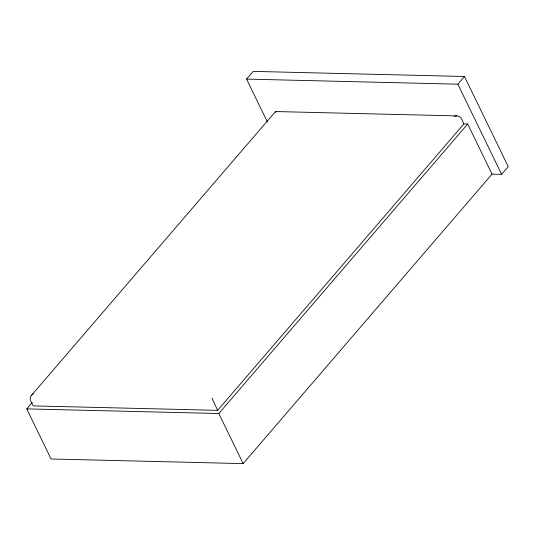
<?xml version="1.0" encoding="UTF-8"?>
<svg xmlns="http://www.w3.org/2000/svg" width="535" height="535" viewBox="0 0 535 535"><rect width="100%" height="100%" fill="white"/><g stroke="black" fill="none" stroke-linecap="round" stroke-linejoin="round"><path stroke-width="0.8" d="M463.858 123.933C462.28 120.943 461.324 115.567 456.857 115.908L275.478 111.541L31.318 395.539C28.188 398.749 31.926 402.848 33.237 405.898L217.625 410.345L463.858 123.933L467.704 124.026L492.026 174.122L501.629 174.35L508.25 166.652L464.467 76.485L253.189 71.389L246.568 79.093L267.366 121.92M492.026 174.122L243.144 463.611L51.072 458.983L26.75 408.887L32.194 402.554M246.568 79.093L457.846 84.182L464.467 76.485M26.75 408.887L218.822 413.515L467.704 124.026M31.318 395.539L33.25 393.8M454.255 116.262L456.857 115.908M275.899 112.189L275.478 111.541L275.558 111.962M457.846 84.182L501.629 174.35M217.625 410.345L211.94 398.107M218.822 413.515L243.144 463.611"/></g></svg>
